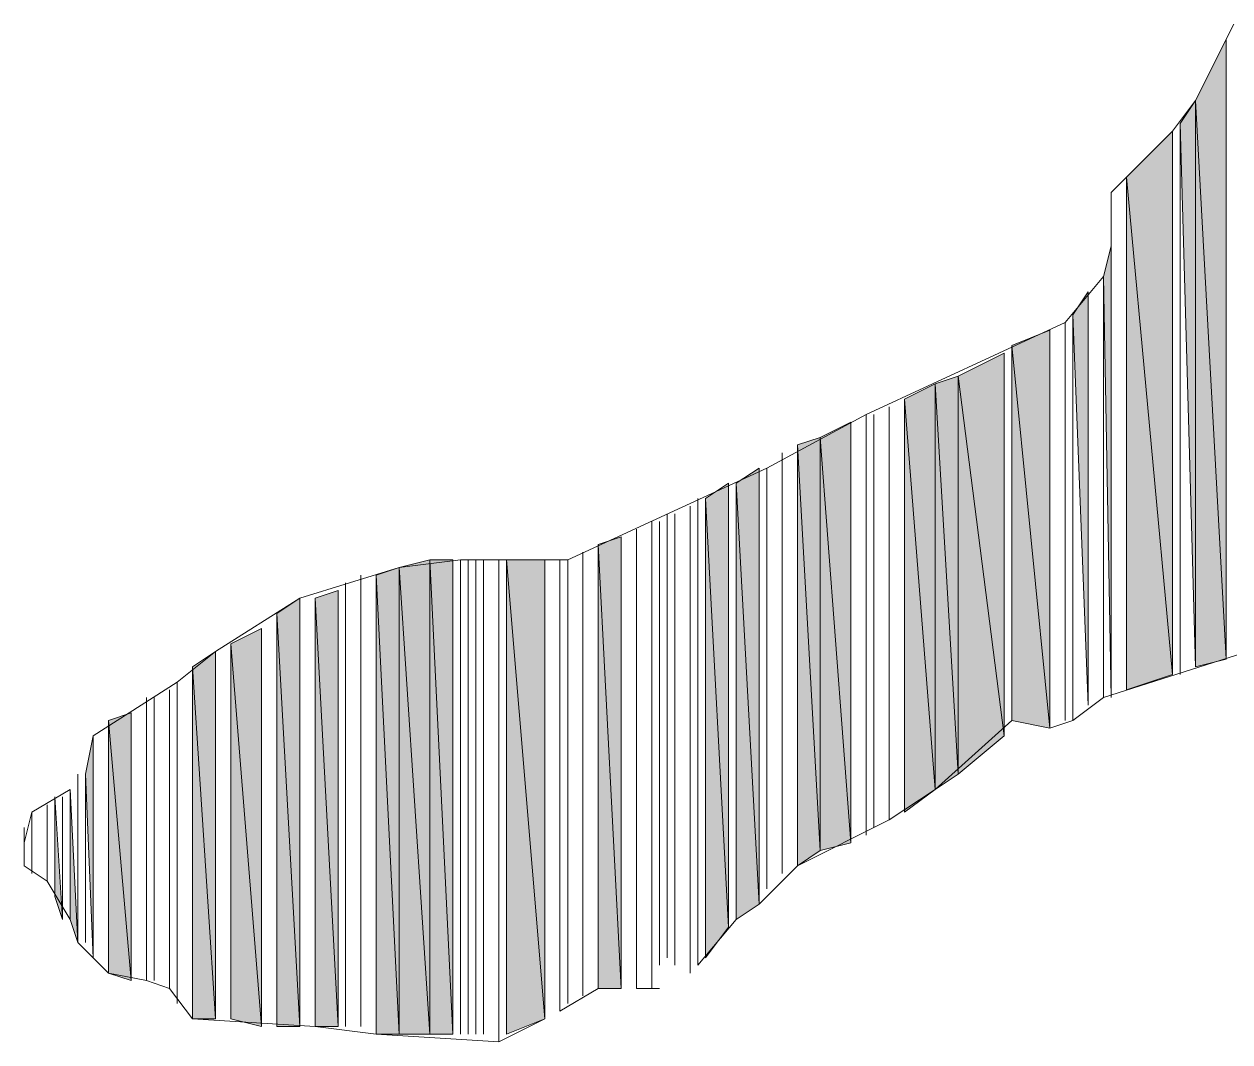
# Model space of a CAD drawing. Header units: millimetres. Extents: x -30643 to 86172, y -19411 to 63186.
# Drawn here: x 81951.7 to 82062.5, y -1939 to -1845.4 of the extents above; entities that cross this region are included whole.
import ezdxf

# ---------------------------------------------------------------- set-up
doc = ezdxf.new("R2010")
doc.units = ezdxf.units.MM

msp = doc.modelspace()

# ---------------------------------------------------------------- hatches: boundary and pattern name
h = msp.add_hatch(color=0)
h.dxf.hatch_style = 2
h.paths.add_polyline_path([(82062.17, -1903.84), (82062.17, -1846.84), (82059.36, -1852.47)])
h = msp.add_hatch(color=0)
h.dxf.hatch_style = 2
h.paths.add_polyline_path([(82059.36, -1904.54), (82059.36, -1852.47), (82057.95, -1854.58)])
h = msp.add_hatch(color=0)
h.dxf.hatch_style = 2
h.paths.add_polyline_path([(82059.36, -1904.54), (82062.17, -1903.84), (82059.36, -1852.47)])
h = msp.add_hatch(color=0)
h.dxf.hatch_style = 2
h.paths.add_polyline_path([(82057.25, -1905.24), (82057.25, -1855.28), (82053.03, -1859.51)])
h = msp.add_hatch(color=0)
h.dxf.hatch_style = 2
h.paths.add_polyline_path([(82053.03, -1906.65), (82057.25, -1905.24), (82053.03, -1859.51)])
h = msp.add_hatch(color=0)
h.dxf.hatch_style = 2
h.paths.add_polyline_path([(82051.62, -1907.36), (82051.62, -1860.91), (82051.62, -1865.84)])
h = msp.add_hatch(color=0)
h.dxf.hatch_style = 2
h.paths.add_polyline_path([(82051.62, -1907.36), (82051.62, -1865.84), (82050.91, -1868.65)])
h = msp.add_hatch(color=0)
h.dxf.hatch_style = 2
h.paths.add_polyline_path([(82049.51, -1908.06), (82049.51, -1870.06), (82048.1, -1872.17)])
h = msp.add_hatch(color=0)
h.dxf.hatch_style = 2
h.paths.add_polyline_path([(82045.99, -1910.17), (82045.99, -1873.58), (82042.47, -1874.99)])
h = msp.add_hatch(color=0)
h.dxf.hatch_style = 2
h.paths.add_polyline_path([(82042.47, -1909.47), (82045.99, -1910.17), (82042.47, -1874.99)])
h = msp.add_hatch(color=0)
h.dxf.hatch_style = 2
h.paths.add_polyline_path([(82041.77, -1910.87), (82041.77, -1875.69), (82037.54, -1877.8)])
h = msp.add_hatch(color=0)
h.dxf.hatch_style = 2
h.paths.add_polyline_path([(82035.43, -1915.8), (82035.43, -1878.5), (82032.62, -1879.91)])
h = msp.add_hatch(color=0)
h.dxf.hatch_style = 2
h.paths.add_polyline_path([(82037.54, -1914.39), (82037.54, -1877.8), (82035.43, -1878.5)])
h = msp.add_hatch(color=0)
h.dxf.hatch_style = 2
h.paths.add_polyline_path([(82035.43, -1915.8), (82037.54, -1914.39), (82035.43, -1878.5)])
h = msp.add_hatch(color=0)
h.dxf.hatch_style = 2
h.paths.add_polyline_path([(82037.54, -1914.39), (82041.77, -1910.87), (82037.54, -1877.8)])
h = msp.add_hatch(color=0)
h.dxf.hatch_style = 2
h.paths.add_polyline_path([(82032.62, -1917.91), (82035.43, -1915.8), (82032.62, -1879.91)])
h = msp.add_hatch(color=0)
h.dxf.hatch_style = 2
h.paths.add_polyline_path([(82027.69, -1920.73), (82027.69, -1882.02), (82024.88, -1883.43)])
h = msp.add_hatch(color=0)
h.dxf.hatch_style = 2
h.paths.add_polyline_path([(82024.88, -1921.43), (82024.88, -1883.43), (82022.77, -1884.13)])
h = msp.add_hatch(color=0)
h.dxf.hatch_style = 2
h.paths.add_polyline_path([(82024.88, -1921.43), (82027.69, -1920.73), (82024.88, -1883.43)])
h = msp.add_hatch(color=0)
h.dxf.hatch_style = 2
h.paths.add_polyline_path([(82022.77, -1922.84), (82024.88, -1921.43), (82022.77, -1884.13)])
h = msp.add_hatch(color=0)
h.dxf.hatch_style = 2
h.paths.add_polyline_path([(82019.25, -1926.36), (82019.25, -1886.25), (82017.14, -1887.65)])
h = msp.add_hatch(color=0)
h.dxf.hatch_style = 2
h.paths.add_polyline_path([(82016.43, -1928.47), (82016.43, -1887.65), (82014.32, -1889.06)])
h = msp.add_hatch(color=0)
h.dxf.hatch_style = 2
h.paths.add_polyline_path([(82017.14, -1927.76), (82019.25, -1926.36), (82017.14, -1887.65)])
h = msp.add_hatch(color=0)
h.dxf.hatch_style = 2
h.paths.add_polyline_path([(82014.32, -1931.28), (82016.43, -1928.47), (82014.32, -1889.06)])
h = msp.add_hatch(color=0)
h.dxf.hatch_style = 2
h.paths.add_polyline_path([(82006.58, -1934.1), (82006.58, -1892.58), (82004.47, -1893.28)])
h = msp.add_hatch(color=0)
h.dxf.hatch_style = 2
h.paths.add_polyline_path([(82004.47, -1934.1), (82006.58, -1934.1), (82004.47, -1893.28)])
h = msp.add_hatch(color=0)
h.dxf.hatch_style = 2
h.paths.add_polyline_path([(81988.99, -1938.32), (81988.99, -1894.69), (81986.18, -1895.39)])
h = msp.add_hatch(color=0)
h.dxf.hatch_style = 2
h.paths.add_polyline_path([(81988.99, -1938.32), (81991.1, -1938.32), (81988.99, -1894.69)])
h = msp.add_hatch(color=0)
h.dxf.hatch_style = 2
h.paths.add_polyline_path([(81991.1, -1938.32), (81991.1, -1894.69), (81988.99, -1894.69)])
h = msp.add_hatch(color=0)
h.dxf.hatch_style = 2
h.paths.add_polyline_path([(81996.03, -1938.32), (81999.55, -1936.91), (81996.03, -1894.69)])
h = msp.add_hatch(color=0)
h.dxf.hatch_style = 2
h.paths.add_polyline_path([(81999.55, -1936.91), (81999.55, -1894.69), (81996.03, -1894.69)])
h = msp.add_hatch(color=0)
h.dxf.hatch_style = 2
h.paths.add_polyline_path([(81986.18, -1938.32), (81986.18, -1895.39), (81984.07, -1896.1)])
h = msp.add_hatch(color=0)
h.dxf.hatch_style = 2
h.paths.add_polyline_path([(81984.07, -1938.32), (81986.18, -1938.32), (81984.07, -1896.1)])
h = msp.add_hatch(color=0)
h.dxf.hatch_style = 2
h.paths.add_polyline_path([(81986.18, -1938.32), (81988.99, -1938.32), (81986.18, -1895.39)])
h = msp.add_hatch(color=0)
h.dxf.hatch_style = 2
h.paths.add_polyline_path([(81977.03, -1937.61), (81977.03, -1898.21), (81974.92, -1899.62)])
h = msp.add_hatch(color=0)
h.dxf.hatch_style = 2
h.paths.add_polyline_path([(81980.55, -1937.61), (81980.55, -1897.5), (81978.44, -1898.21)])
h = msp.add_hatch(color=0)
h.dxf.hatch_style = 2
h.paths.add_polyline_path([(81978.44, -1937.61), (81980.55, -1937.61), (81978.44, -1898.21)])
h = msp.add_hatch(color=0)
h.dxf.hatch_style = 2
h.paths.add_polyline_path([(81974.92, -1937.61), (81977.03, -1937.61), (81974.92, -1899.62)])
h = msp.add_hatch(color=0)
h.dxf.hatch_style = 2
h.paths.add_polyline_path([(81973.51, -1937.61), (81973.51, -1901.02), (81970.7, -1902.43)])
h = msp.add_hatch(color=0)
h.dxf.hatch_style = 2
h.paths.add_polyline_path([(81970.7, -1936.91), (81973.51, -1937.61), (81970.7, -1902.43)])
h = msp.add_hatch(color=0)
h.dxf.hatch_style = 2
h.paths.add_polyline_path([(81969.29, -1936.91), (81969.29, -1903.13), (81967.18, -1904.54)])
h = msp.add_hatch(color=0)
h.dxf.hatch_style = 2
h.paths.add_polyline_path([(81967.18, -1936.91), (81969.29, -1936.91), (81967.18, -1904.54)])
h = msp.add_hatch(color=0)
h.dxf.hatch_style = 2
h.paths.add_polyline_path([(81961.55, -1933.39), (81961.55, -1908.76), (81959.44, -1909.47)])
h = msp.add_hatch(color=0)
h.dxf.hatch_style = 2
h.paths.add_polyline_path([(81959.44, -1932.69), (81961.55, -1933.39), (81959.44, -1909.47)])
h = msp.add_hatch(color=0)
h.dxf.hatch_style = 2
h.paths.add_polyline_path([(81958.03, -1931.28), (81958.03, -1910.87), (81957.33, -1914.39)])
h = msp.add_hatch(color=0)
h.dxf.hatch_style = 2
h.paths.add_polyline_path([(81955.92, -1927.76), (81956.62, -1929.87), (81955.92, -1915.8)])
h = msp.add_hatch(color=0)
h.dxf.hatch_style = 2
h.paths.add_polyline_path([(81954.51, -1925.65), (81955.21, -1927.76), (81954.51, -1916.5)])

# ---------------------------------------------------------------- linework, layer by layer
at = {"color": 0, "lineweight": 0}
for points in [[(82062.88, -1845.43), (82059.36, -1852.47)], [(82059.36, -1852.47), (82057.25, -1855.28)], [(82057.25, -1855.28), (82051.62, -1860.91)], [(82051.62, -1860.91), (82051.62, -1865.84)], [(82051.62, -1865.84), (82050.91, -1868.65)], [(82050.91, -1868.65), (82047.4, -1872.88)], [(82047.4, -1872.88), (82029.1, -1881.32)], [(82029.1, -1881.32), (82019.95, -1886.25)], [(82019.95, -1886.25), (82001.66, -1894.69)], [(81991.81, -1894.69), (81986.18, -1895.39)], [(82001.66, -1894.69), (81991.81, -1894.69)], [(81986.18, -1895.39), (81977.03, -1898.21)], [(81977.03, -1898.21), (81969.29, -1903.13)], [(82050.91, -1907.36), (82066.4, -1902.43)], [(81969.29, -1903.13), (81965.77, -1905.95)], [(81965.77, -1905.95), (81958.03, -1910.87)], [(82048.1, -1909.47), (82050.91, -1907.36)], [(82035.43, -1915.8), (82042.47, -1909.47)], [(82042.47, -1909.47), (82045.99, -1910.17)], [(82045.99, -1910.17), (82048.1, -1909.47)], [(81958.03, -1910.87), (81957.33, -1914.39)], [(81955.92, -1915.8), (81952.4, -1917.91)], [(82031.21, -1918.61), (82035.43, -1915.8)], [(81952.4, -1917.91), (81951.7, -1920.73)], [(82022.77, -1922.84), (82031.21, -1918.61)], [(81951.7, -1920.73), (81951.7, -1922.84)], [(81951.7, -1922.84), (81953.81, -1924.24)], [(82019.25, -1926.36), (82022.77, -1922.84)], [(81953.81, -1924.24), (81955.92, -1927.76)], [(82017.14, -1927.76), (82019.25, -1926.36)], [(81955.92, -1927.76), (81956.62, -1929.87)], [(82013.62, -1931.98), (82017.14, -1927.76)], [(81956.62, -1929.87), (81959.44, -1932.69)], [(81959.44, -1932.69), (81962.95, -1933.39)], [(81962.95, -1933.39), (81965.07, -1934.1)], [(81965.07, -1934.1), (81967.18, -1936.91)], [(82000.95, -1936.21), (82004.47, -1934.1)], [(82004.47, -1934.1), (82006.58, -1934.1)], [(82007.99, -1934.1), (82010.1, -1934.1)], [(81967.18, -1936.91), (81978.44, -1937.61)], [(81995.32, -1939.02), (81999.55, -1936.91)], [(81978.44, -1937.61), (81984.07, -1938.32)], [(81984.07, -1938.32), (81995.32, -1939.02)]]:
    msp.add_lwpolyline(points, dxfattribs=at)
for points in [[(82062.17, -1903.84), (82062.17, -1846.84), (82059.36, -1852.47)], [(82062.17, -1903.84), (82062.17, -1846.84)], [(82059.36, -1904.54), (82059.36, -1852.47), (82057.95, -1854.58)], [(82059.36, -1904.54), (82062.17, -1903.84), (82059.36, -1852.47)], [(82057.25, -1905.24), (82057.25, -1855.28), (82053.03, -1859.51)], [(82057.25, -1905.24), (82057.25, -1855.28)], [(82057.95, -1905.24), (82057.95, -1854.58)], [(82057.95, -1905.24), (82057.95, -1854.58)], [(82053.03, -1906.65), (82053.03, -1859.51)], [(82053.03, -1906.65), (82057.25, -1905.24), (82053.03, -1859.51)], [(82051.62, -1907.36), (82051.62, -1860.91), (82051.62, -1865.84)], [(82051.62, -1907.36), (82051.62, -1860.91)], [(82051.62, -1907.36), (82051.62, -1865.84), (82050.91, -1868.65)], [(82051.62, -1907.36), (82051.62, -1865.84)], [(82050.91, -1907.36), (82050.91, -1868.65)], [(82050.91, -1907.36), (82050.91, -1868.65)], [(82050.91, -1907.36), (82050.91, -1868.65)], [(82050.91, -1907.36), (82050.91, -1868.65)], [(82049.51, -1908.06), (82049.51, -1870.06), (82048.1, -1872.17)], [(82049.51, -1908.06), (82049.51, -1870.06)], [(82047.4, -1909.47), (82047.4, -1872.88)], [(82047.4, -1909.47), (82047.4, -1872.88)], [(82048.1, -1909.47), (82048.1, -1872.17)], [(82048.1, -1909.47), (82048.1, -1872.17)], [(82045.99, -1910.17), (82045.99, -1873.58), (82042.47, -1874.99)], [(82045.99, -1910.17), (82045.99, -1873.58)], [(82045.99, -1910.17), (82045.99, -1873.58)], [(82045.99, -1910.17), (82045.99, -1873.58)], [(82042.47, -1909.47), (82042.47, -1874.99)], [(82042.47, -1909.47), (82045.99, -1910.17), (82042.47, -1874.99)], [(82041.77, -1910.87), (82041.77, -1875.69), (82037.54, -1877.8)], [(82041.77, -1910.87), (82041.77, -1875.69)], [(82035.43, -1915.8), (82035.43, -1878.5), (82032.62, -1879.91)], [(82037.54, -1914.39), (82037.54, -1877.8), (82035.43, -1878.5)], [(82035.43, -1915.8), (82037.54, -1914.39), (82035.43, -1878.5)], [(82037.54, -1914.39), (82041.77, -1910.87), (82037.54, -1877.8)], [(82031.21, -1918.61), (82031.21, -1880.62)], [(82031.21, -1918.61), (82031.21, -1880.62)], [(82032.62, -1917.91), (82032.62, -1879.91)], [(82032.62, -1917.91), (82035.43, -1915.8), (82032.62, -1879.91)], [(82029.1, -1920.02), (82029.1, -1881.32)], [(82029.1, -1920.02), (82029.1, -1881.32)], [(82029.8, -1919.32), (82029.8, -1881.32)], [(82029.8, -1919.32), (82029.8, -1881.32)], [(82027.69, -1920.73), (82027.69, -1882.02), (82024.88, -1883.43)], [(82027.69, -1920.73), (82027.69, -1882.02)], [(82024.88, -1921.43), (82024.88, -1883.43), (82022.77, -1884.13)], [(82024.88, -1921.43), (82027.69, -1920.73), (82024.88, -1883.43)], [(82021.36, -1923.54), (82021.36, -1884.84)], [(82021.36, -1923.54), (82021.36, -1884.84)], [(82022.77, -1922.84), (82022.77, -1884.13)], [(82022.77, -1922.84), (82024.88, -1921.43), (82022.77, -1884.13)], [(82019.25, -1926.36), (82019.25, -1886.25), (82017.14, -1887.65)], [(82019.25, -1926.36), (82019.25, -1886.25)], [(82019.95, -1924.95), (82019.95, -1886.25)], [(82019.95, -1924.95), (82019.95, -1886.25)], [(82016.43, -1928.47), (82016.43, -1887.65), (82014.32, -1889.06)], [(82016.43, -1928.47), (82016.43, -1887.65)], [(82017.14, -1927.76), (82017.14, -1887.65)], [(82017.14, -1927.76), (82019.25, -1926.36), (82017.14, -1887.65)], [(82013.62, -1931.98), (82013.62, -1889.06)], [(82013.62, -1931.98), (82013.62, -1889.06)], [(82014.32, -1931.28), (82014.32, -1889.06)], [(82014.32, -1931.28), (82016.43, -1928.47), (82014.32, -1889.06)], [(82010.81, -1931.28), (82010.81, -1890.47)], [(82010.81, -1931.28), (82010.81, -1890.47)], [(82010.81, -1930.58), (82010.81, -1890.47)], [(82010.81, -1930.58), (82010.81, -1890.47)], [(82011.51, -1931.98), (82011.51, -1890.47)], [(82011.51, -1931.98), (82011.51, -1890.47)], [(82012.92, -1932.69), (82012.92, -1889.76)], [(82012.92, -1932.69), (82012.92, -1889.76)], [(82009.4, -1934.1), (82009.4, -1891.17)], [(82009.4, -1934.1), (82009.4, -1891.17)], [(82009.4, -1934.1), (82009.4, -1891.17)], [(82009.4, -1932.69), (82009.4, -1891.17)], [(82010.1, -1931.98), (82010.1, -1891.17)], [(82010.1, -1931.98), (82010.1, -1891.17)], [(82010.1, -1931.98), (82010.1, -1891.17)], [(82010.1, -1931.98), (82010.1, -1891.17)], [(82006.58, -1934.1), (82006.58, -1892.58), (82004.47, -1893.28)], [(82006.58, -1934.1), (82006.58, -1892.58)], [(82007.99, -1934.1), (82007.99, -1891.87)], [(82007.99, -1934.1), (82007.99, -1891.87)], [(82003.06, -1934.8), (82003.06, -1893.99)], [(82003.06, -1934.8), (82003.06, -1893.99)], [(82004.47, -1934.1), (82004.47, -1893.28)], [(82004.47, -1934.1), (82006.58, -1934.1), (82004.47, -1893.28)], [(81988.99, -1938.32), (81988.99, -1894.69), (81986.18, -1895.39)], [(81988.99, -1938.32), (81988.99, -1894.69)], [(81988.99, -1938.32), (81988.99, -1894.69)], [(81988.99, -1938.32), (81991.1, -1938.32), (81988.99, -1894.69)], [(81991.1, -1938.32), (81991.1, -1894.69), (81988.99, -1894.69)], [(81991.1, -1938.32), (81991.1, -1894.69)], [(81991.1, -1938.32), (81991.1, -1894.69)], [(81991.1, -1938.32), (81991.1, -1894.69)], [(81991.81, -1938.32), (81991.81, -1894.69)], [(81991.81, -1938.32), (81991.81, -1894.69)], [(81991.81, -1938.32), (81991.81, -1894.69)], [(81991.81, -1938.32), (81991.81, -1894.69)], [(81992.51, -1938.32), (81992.51, -1894.69)], [(81992.51, -1938.32), (81992.51, -1894.69)], [(81993.21, -1938.32), (81993.21, -1894.69)], [(81993.21, -1938.32), (81993.21, -1894.69)], [(81993.21, -1938.32), (81993.21, -1894.69)], [(81993.21, -1938.32), (81993.21, -1894.69)], [(81993.92, -1938.32), (81993.92, -1894.69)], [(81993.92, -1938.32), (81993.92, -1894.69)], [(81995.32, -1939.02), (81995.32, -1894.69)], [(81995.32, -1939.02), (81995.32, -1894.69)], [(81996.03, -1938.32), (81996.03, -1894.69)], [(81996.03, -1938.32), (81999.55, -1936.91), (81996.03, -1894.69)], [(81999.55, -1936.91), (81999.55, -1894.69), (81996.03, -1894.69)], [(81999.55, -1936.91), (81999.55, -1894.69)], [(81999.55, -1936.91), (81999.55, -1894.69)], [(81999.55, -1936.91), (81999.55, -1894.69)], [(82000.95, -1936.21), (82000.95, -1894.69)], [(82000.95, -1936.21), (82000.95, -1894.69)], [(82000.95, -1936.21), (82000.95, -1894.69)], [(82000.95, -1936.21), (82000.95, -1894.69)], [(82001.66, -1935.5), (82001.66, -1894.69)], [(82001.66, -1935.5), (82001.66, -1894.69)], [(81982.66, -1937.61), (81982.66, -1896.1)], [(81982.66, -1937.61), (81982.66, -1896.1)], [(81986.18, -1938.32), (81986.18, -1895.39), (81984.07, -1896.1)], [(81984.07, -1937.61), (81984.07, -1896.1)], [(81984.07, -1937.61), (81984.07, -1896.1)], [(81984.07, -1938.32), (81984.07, -1896.1)], [(81984.07, -1938.32), (81984.07, -1896.1)], [(81984.07, -1938.32), (81984.07, -1896.1)], [(81984.07, -1938.32), (81986.18, -1938.32), (81984.07, -1896.1)], [(81986.18, -1938.32), (81986.18, -1895.39)], [(81986.18, -1938.32), (81986.18, -1895.39)], [(81986.18, -1938.32), (81988.99, -1938.32), (81986.18, -1895.39)], [(81981.25, -1937.61), (81981.25, -1896.8)], [(81981.25, -1937.61), (81981.25, -1896.8)], [(81977.03, -1937.61), (81977.03, -1898.21), (81974.92, -1899.62)], [(81977.03, -1937.61), (81977.03, -1898.21)], [(81977.03, -1937.61), (81977.03, -1898.21)], [(81977.03, -1937.61), (81977.03, -1898.21)], [(81980.55, -1937.61), (81980.55, -1897.5), (81978.44, -1898.21)], [(81978.44, -1937.61), (81978.44, -1898.21)], [(81978.44, -1937.61), (81980.55, -1937.61), (81978.44, -1898.21)], [(81980.55, -1937.61), (81980.55, -1897.5)], [(81974.92, -1937.61), (81974.92, -1899.62)], [(81974.92, -1937.61), (81977.03, -1937.61), (81974.92, -1899.62)], [(81973.51, -1937.61), (81973.51, -1901.02), (81970.7, -1902.43)], [(81973.51, -1937.61), (81973.51, -1901.02)], [(81970.7, -1936.91), (81970.7, -1902.43)], [(81970.7, -1936.91), (81973.51, -1937.61), (81970.7, -1902.43)], [(81969.29, -1936.91), (81969.29, -1903.13), (81967.18, -1904.54)], [(81969.29, -1936.91), (81969.29, -1903.13)], [(81969.29, -1936.91), (81969.29, -1903.13)], [(81969.29, -1936.91), (81969.29, -1903.13)], [(81967.18, -1936.91), (81967.18, -1904.54)], [(81967.18, -1936.91), (81969.29, -1936.91), (81967.18, -1904.54)], [(81965.77, -1935.5), (81965.77, -1905.95)], [(81965.77, -1935.5), (81965.77, -1905.95)], [(81965.77, -1935.5), (81965.77, -1905.95)], [(81965.77, -1935.5), (81965.77, -1905.95)], [(81962.95, -1933.39), (81962.95, -1907.36)], [(81962.95, -1933.39), (81962.95, -1907.36)], [(81963.66, -1933.39), (81963.66, -1907.36)], [(81963.66, -1933.39), (81963.66, -1907.36)], [(81965.07, -1934.1), (81965.07, -1906.65)], [(81965.07, -1934.1), (81965.07, -1906.65)], [(81965.07, -1934.1), (81965.07, -1906.65)], [(81965.07, -1934.1), (81965.07, -1906.65)], [(81961.55, -1933.39), (81961.55, -1908.76), (81959.44, -1909.47)], [(81959.44, -1932.69), (81959.44, -1909.47)], [(81959.44, -1932.69), (81961.55, -1933.39), (81959.44, -1909.47)], [(81961.55, -1933.39), (81961.55, -1908.76)], [(81959.44, -1932.69), (81959.44, -1910.17)], [(81959.44, -1932.69), (81959.44, -1910.17)], [(81958.03, -1931.28), (81958.03, -1910.87), (81957.33, -1914.39)], [(81958.03, -1931.28), (81958.03, -1910.87)], [(81956.62, -1929.87), (81956.62, -1914.39)], [(81956.62, -1929.87), (81956.62, -1914.39)], [(81957.33, -1929.87), (81957.33, -1914.39)], [(81957.33, -1929.87), (81957.33, -1914.39)], [(81955.92, -1927.76), (81955.92, -1915.8)], [(81955.92, -1927.76), (81955.92, -1915.8)], [(81955.92, -1927.76), (81955.92, -1915.8)], [(81955.92, -1927.76), (81956.62, -1929.87), (81955.92, -1915.8)], [(81953.81, -1924.24), (81953.81, -1917.21)], [(81953.81, -1924.24), (81953.81, -1917.21)], [(81954.51, -1925.65), (81954.51, -1916.5)], [(81954.51, -1925.65), (81955.21, -1927.76), (81954.51, -1916.5)], [(81955.21, -1927.76), (81955.21, -1916.5)], [(81955.21, -1927.76), (81955.21, -1916.5)], [(81952.4, -1923.54), (81952.4, -1917.91)], [(81952.4, -1923.54), (81952.4, -1917.91)], [(81951.7, -1922.84), (81951.7, -1919.32)], [(81951.7, -1922.84), (81951.7, -1919.32)], [(81951.7, -1920.73), (81951.7, -1922.84)]]:
    msp.add_lwpolyline(points, close=True, dxfattribs=at)

doc.saveas('drawing.dxf')
